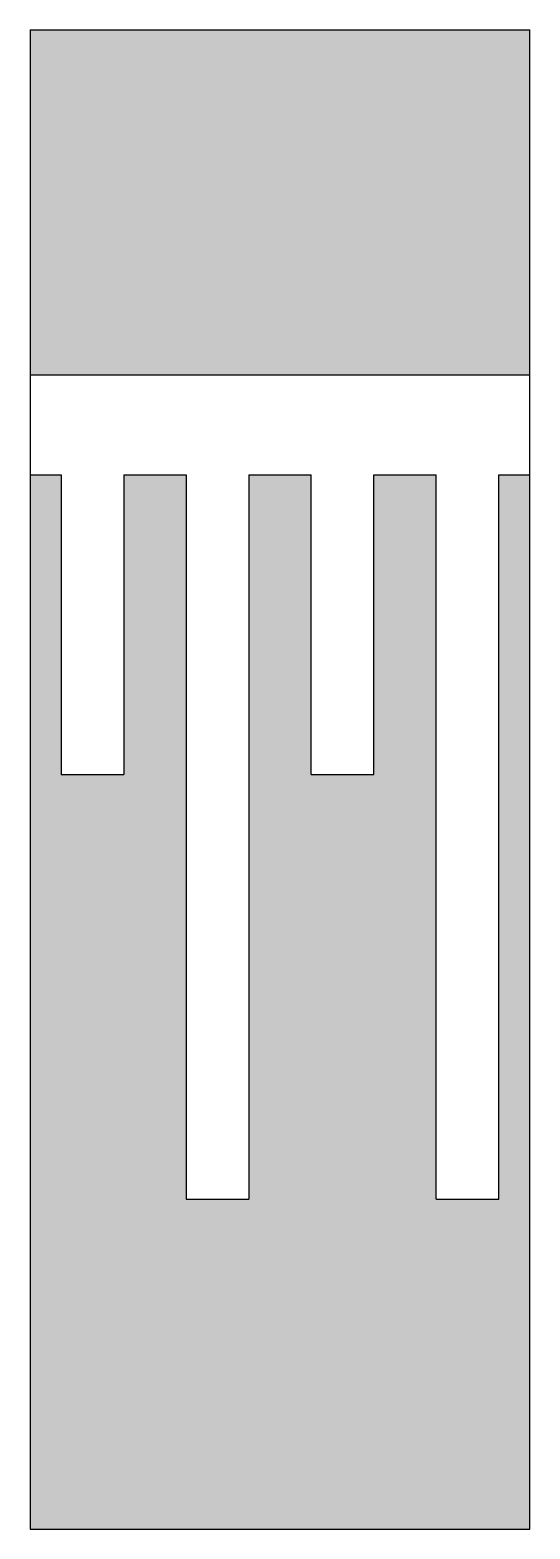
# Model space of a CAD drawing. Header units: metres. Extents: x 0 to 1, y 0 to 3.
import ezdxf

# ---------------------------------------------------------------- set-up
doc = ezdxf.new("R2010")
doc.units = ezdxf.units.M
doc.header["$LTSCALE"] = 0.2

msp = doc.modelspace()

# ---------------------------------------------------------------- hatches: boundary and pattern name
h = msp.add_hatch(color=254)
h.dxf.hatch_style = 1
h.paths.add_polyline_path([(1, 3), (0, 3), (0, 2.31), (1, 2.31)])
h.paths.add_polyline_path([(0.8125, 2.11), (0.6875, 2.11), (0.6875, 1.51), (0.5625, 1.51), (0.5625, 2.11), (0.4375, 2.11), (0.4375, 0.66), (0.3125, 0.66), (0.3125, 2.11), (0.1875, 2.11), (0.1875, 1.51), (0.0625, 1.51), (0.0625, 2.11), (0, 2.11), (0, 0), (1, 0), (1, 2.11), (0.9375, 2.11), (0.9375, 0.66), (0.8125, 0.66)])

# ---------------------------------------------------------------- linework, layer by layer
for p, q in [((0, 3), (0, 0)), ((0, 3), (1, 3)), ((1, 0), (1, 3)), ((0, 2.31), (1, 2.31)), ((0, 2.11), (0.0625, 2.11)), ((0.0625, 2.11), (0.0625, 1.51)), ((0.1875, 2.11), (0.1875, 1.51)), ((0.1875, 2.11), (0.3125, 2.11)), ((0.3125, 2.11), (0.3125, 0.66)), ((0.4375, 2.11), (0.4375, 0.66)), ((0.4375, 2.11), (0.5625, 2.11)), ((0.5625, 1.51), (0.5625, 2.11)), ((0.6875, 1.51), (0.6875, 2.11)), ((0.6875, 2.11), (0.8125, 2.11)), ((0.8125, 0.66), (0.8125, 2.11)), ((0.9375, 0.66), (0.9375, 2.11)), ((0.9375, 2.11), (1, 2.11)), ((0.0625, 1.51), (0.1875, 1.51)), ((0.5625, 1.51), (0.6875, 1.51)), ((0.3125, 0.66), (0.4375, 0.66)), ((0.8125, 0.66), (0.9375, 0.66)), ((0, 0), (1, 0))]:
    msp.add_line(p, q)

doc.saveas('drawing.dxf')
